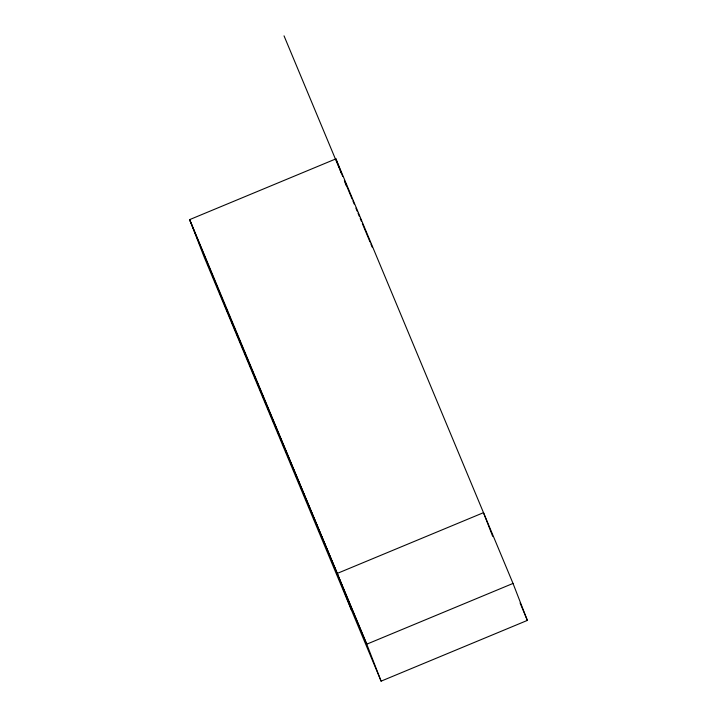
<?xml version="1.0" encoding="UTF-8"?>
<svg xmlns="http://www.w3.org/2000/svg" width="717" height="717" viewBox="0 0 717 717"><rect width="100%" height="100%" fill="white"/><g stroke="black" fill="none" stroke-linecap="round" stroke-linejoin="round"><path stroke-width="1.08" d="M335.897 158.878L189.638 219.626L203.978 256.605L381.103 681.15L527.362 620.402L513.022 583.432L335.897 158.878L342.672 176.337M351.581 610.391L337.241 573.421L483.5 512.673L492.66 536.289M513.022 583.432L366.763 644.18L381.103 681.15M226.33 308.875L366.763 644.18L189.638 219.626L226.33 308.875L337.241 573.421M284.031 35.85L339.195 168.074M340.055 170.135L341.346 173.236M344.357 180.442L352.056 198.905M352.907 200.948L354.198 204.031M355.901 208.127L357.191 211.21M358.043 213.254L359.325 216.337M360.185 218.389L361.467 221.463M362.318 223.516L370.026 241.97M370.877 244.022L372.159 247.096M520.094 602.97L527.362 620.402M345.065 182.503L346.257 185.578"/></g></svg>
